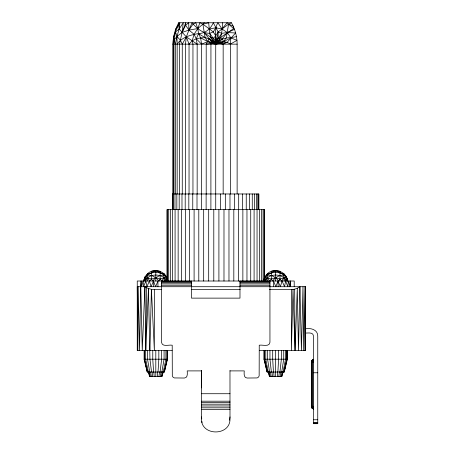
<?xml version="1.0" encoding="UTF-8"?>
<svg xmlns="http://www.w3.org/2000/svg" width="455" height="455" viewBox="0 0 455 455"><rect width="100%" height="100%" fill="white"/><g stroke="black" fill="none" stroke-linecap="round" stroke-linejoin="round"><path stroke-width="0.68" d="M201.474 387.899L201.474 370.518L201.463 419.317C201.537 436.129 229.917 436.129 229.997 419.317L229.98 370.518M140.822 281.008L139.548 350.634L138.166 286.713L137.837 350.634L137.251 286.713L305.618 286.713L305.134 350.634L304.941 286.713L303.707 350.634L302.979 286.713L301.438 350.634L299.913 286.713C297.405 288.459 294.43 289.579 291.348 289.568L269.349 289.568M146.629 287.714L148.472 288.515L145.816 350.634L146.629 287.714L144.912 286.713L142.267 350.634L140.817 286.713L141.403 281.008L141.533 286.713L143.115 281.008L143.621 286.713L145.833 281.008L146.897 286.713L149.382 281.008L151.1 286.713L153.511 281.008L155.604 286.713L157.942 281.008L157.942 286.713M299.913 286.713L298.486 350.634L297.297 288.271L295.045 350.634L293.014 289.471L291.348 350.634L291.348 289.568M149.945 350.634L151.396 289.306L148.472 288.515L149.951 359.194L151.521 372.036M153.307 286.713L153.511 281.008M206.206 193.972L206.206 44.152L211.586 43.498L215.727 44.152L217.666 43.35C221.773 37.185 222.25 29.928 222.563 22.75M173.196 193.972L173.196 44.152L173.577 36.718L175.505 29.512L178.656 22.75L231.396 22.75C235.11 29.239 237.106 36.673 237.129 44.152L237.129 193.972M177.166 193.972L177.166 44.152C181.744 37.122 190.759 34.938 198.562 33.551C205.341 33.516 210.773 28.802 213.304 22.75L218.155 31.964L221.801 33.312L227.312 32.567L235.644 32.97L227.113 42.349L215.727 44.152L214.857 43.566C216.989 36.781 213.702 29.012 217.951 22.75L221.994 29.018L227.312 32.567L230.861 37.884L236.964 40.358L230.367 44.152C226.761 41.502 221.454 40.58 217.666 43.35C211.569 44.141 205.859 40.558 200.592 37.884L198.562 33.551L197.754 28.58L195.809 22.75L193.074 24.081L188.927 30.087L186.34 36.906L182.262 44.152L182.262 193.972M277.868 372.036L278.608 359.194L278.608 350.634M158.016 372.036L158.829 359.194L158.829 350.634M157.413 376.603L157.737 371.906M277.266 376.603L277.59 371.906M172.923 193.972L172.923 44.152C172.775 36.474 176.261 29.336 179.822 22.75L179.19 29.018L176.944 36.44L175.329 44.152L175.329 193.972M279.939 372.036L281.361 359.194L281.361 350.634M160.08 372.036L161.65 359.194L161.65 350.634M158.909 376.603L159.54 371.906M278.761 376.603L279.393 371.906M229.513 420.255L229.997 416.905M147.227 281.008L147.716 273.557C154.541 267.011 166.866 271.834 167.929 281.008M267.079 281.008L267.568 273.557C274.393 267.011 286.718 271.834 287.782 281.008M281.708 372.036L283.727 359.194L283.727 350.634M161.855 372.036L164.073 359.194L164.073 350.634M173.196 44.152L175.556 31.964L175.505 29.512L178.701 24.36L178.656 22.75M160.2 376.603L161.087 371.906M280.052 376.603L280.94 371.906M283.067 372.036L285.541 359.194L285.541 350.634M313.467 359.211L311.92 360.417L311.328 362.066L311.328 406.298L311.92 407.947L313.467 409.153M163.214 372.036L165.933 359.194L165.933 350.634M283.926 372.036L286.678 359.194L286.678 350.634M144.104 350.634L144.104 359.194L147.244 372.036L164.363 372.036L167.065 359.871M263.957 350.634L263.957 359.194L267.096 372.036L284.216 372.036L287.071 359.194L287.071 350.634M161.184 376.603L162.276 371.906M281.036 376.603L282.128 371.906M143.672 281.008L144.997 276.816L147.716 273.557L155.803 272.295L163.891 273.557L167.457 279.006L167.827 281.008C166.615 275.309 160.581 272.915 155.803 270.81L151.481 271.282L151.481 279.086L152.664 281.008L155.803 277.613L160.126 275.457L163.891 275.065M263.525 281.008L264.85 276.816L267.568 273.557L275.656 272.295L283.744 273.557L287.31 279.006L287.679 281.008C286.468 275.309 280.439 272.915 275.656 270.81L271.334 271.282L271.334 279.086L272.517 281.008L275.656 277.613L279.979 275.457L283.744 275.065M164.073 372.036L167.104 359.194L167.104 350.634M284.085 371.36L286.798 359.871M164.363 372.036L167.503 359.194L167.503 350.634M284.216 372.036L287.355 359.194L287.355 350.634M161.804 376.603L163.021 371.906M281.662 376.603L282.873 371.906M163.277 371.906L162.02 376.603L149.587 376.603L148.324 371.906M283.129 371.906L281.873 376.603L269.44 376.603L268.183 371.906M313.467 409.056L311.92 407.947L311.709 406.298L311.709 362.066L311.92 360.417L313.467 359.308M313.467 406.298L311.328 406.298L311.92 407.947L313.467 408.317L311.92 406.98L311.92 361.384L313.467 360.047L311.92 360.417L311.328 362.066L313.467 362.066M290.637 281.008L290.637 286.713L290.051 281.008L289.92 286.713L288.345 281.008L287.839 286.713L285.621 281.008L284.557 286.713L282.077 281.008L280.36 286.713L277.948 281.008L275.855 286.713L273.518 281.008L273.518 286.713M311.709 406.298L311.476 407.077M189.041 193.972L189.041 44.152L192.192 40.768L194.097 34.273L197.754 28.58L202.873 24.149L208.697 22.75L209.658 33.312L210.819 37.395L209.169 38.982L206.206 44.152M231.396 22.75L228.586 24.149L221.994 29.018L215.727 27.772L213.304 31.964L209.658 33.312C202.356 33.363 196.492 28.034 192.055 22.75L188.927 30.087L182.136 32.396L176.944 36.44L173.946 40.04L173.998 193.972M147.716 275.065L151.481 272.733L155.803 270.81L160.126 271.282L160.126 279.086L158.943 281.008L155.803 277.613L151.481 275.457L147.716 275.065L144.144 279.006L143.78 281.008L144.997 277.743L147.716 273.557M267.568 275.065L271.334 272.733L275.656 270.81L279.979 271.282L279.979 279.086L278.796 281.008L275.656 277.613L271.334 275.457L267.568 275.065L263.997 279.006L263.633 281.008L264.85 277.743L267.568 273.557M215.727 209.664L215.727 44.152L220.635 37.395L233.699 28.58L233.091 25.998L228.586 24.149L227.068 22.75L221.994 29.018L218.155 31.964L215.727 35.803L213.327 38.351L214.925 42.213L216.313 43.276C221.414 36.923 229.502 38.283 236.469 36.633M230.367 193.972L230.367 44.152L230.861 37.884L223.672 41.57L217.666 43.35L219.873 43.498L223.672 41.57L226.323 37.663L228.586 24.149L234.513 29.41L227.312 32.567L219.469 42.247L218.696 41.183M221.801 33.312L216.341 41.064L214.925 42.213C209.59 38.976 203.578 37.378 198.562 33.551L196.27 38.811L197.157 44.152L197.157 193.972M151.481 279.086L149.74 281.008L147.716 277.834L144.997 277.743L144.087 281.008C150.059 273.04 161.548 273.04 167.514 281.008L166.61 277.743L163.891 277.834L160.126 279.086L155.803 277.613L151.481 279.086L147.716 277.834L145.299 281.008L144.997 276.816M271.334 279.086L269.593 281.008L267.568 277.834L264.85 277.743L263.94 281.008C269.912 273.04 281.4 273.04 287.372 281.008L286.462 277.743L283.744 277.834L279.979 279.086L275.656 277.613L271.334 279.086L267.568 277.834L265.151 281.008L264.85 276.816M313.467 361.327L312.767 362.066L312.767 406.298L313.467 407.725L311.476 406.821L311.425 406.298L311.476 361.287M204.198 22.75L202.873 24.149L205.137 37.663L207.787 41.57L211.586 43.498L213.787 43.35L215.727 44.152M211.586 43.498L210.938 44.152L210.898 209.664M311.92 406.98L312.767 406.298L313.467 407.037M311.92 360.417L313.467 359.592M311.92 361.384L313.467 360.639L312.767 362.066L311.92 361.384L311.476 361.543L311.709 362.066M219.873 43.498L223.16 44.152L227.113 42.349M205.137 37.663L200.592 37.884L196.27 38.811L192.192 40.768L186.34 36.906L179.19 29.018L178.701 24.36M179.486 193.972L179.486 44.152L182.136 32.396L185.714 22.75L185.594 25.218L188.927 30.087L197.754 28.58L199.881 22.75L202.873 24.149L209.459 29.018L215.727 27.772M172.923 44.152L237.129 44.152M161.508 281.201L191.475 281.201M239.984 281.201L269.946 281.201M161.508 281.77L191.475 281.77M239.984 281.77L269.946 281.77M161.508 282.68L191.475 282.68M239.984 282.68L269.946 282.68M161.508 283.857L191.475 283.857M239.984 283.857L269.946 283.857M161.508 285.234L191.475 285.234M239.984 285.234L269.946 285.234M154.376 289.568L154.376 350.634L151.396 289.306L161.474 289.568M191.282 289.568L240.251 289.568M305.618 328.806C310.685 327.702 317.806 329.727 317.749 335.938L317.749 423.69L313.467 423.69L313.467 335.938C313.256 332.042 308.126 333.066 305.618 333.083M172.115 350.634L137.251 350.634L137.251 281.008L294.203 281.008L294.203 286.713M259.413 350.634L305.618 350.634L305.618 286.713M144.104 359.194L167.503 359.194M263.957 359.194L287.355 359.194M201.463 370.899L187.193 370.899C187.375 373.288 187.921 377.9 184.338 378.031L174.328 377.934L173.048 377.195L172.308 375.915L172.212 345.214C169.152 344.515 162.145 347.347 161.508 342.359L161.508 281.008M229.997 370.899L244.267 370.899C244.085 373.288 243.539 377.9 247.116 378.031L257.132 377.934L258.412 377.195L259.151 375.915L259.248 345.214C262.308 344.515 269.309 347.347 269.946 342.359L269.946 281.008M313.467 372.77L317.749 372.77M201.463 393.723L229.997 393.723M201.463 401.191L229.997 401.191M201.463 402.55L229.997 402.55M201.463 404.182L229.997 404.182M201.463 405.979L229.997 405.979M201.463 407.816L229.997 407.816M201.463 409.568L229.997 409.568M313.467 419.755L317.749 419.755M313.467 422.433L317.749 422.433M313.467 423.116L317.749 423.116M313.467 423.542L317.749 423.542M209.459 29.018L213.304 31.964L215.727 35.803L216.341 41.064L218.155 31.964L218.133 38.351L216.313 43.276L216.341 41.064L215.727 39.955L213.327 38.351L210.819 37.395L204.147 32.567L211.99 42.247L213.787 43.35M223.672 41.57L222.285 38.982L220.635 37.395L218.133 38.351L216.535 42.213L214.925 42.213L210.819 37.395L212.764 41.183L214.857 43.566L211.99 42.247L207.787 41.57L201.593 44.152L201.593 193.972M311.92 407.947L313.467 408.766M197.157 44.152L192.192 40.768L192.954 44.152L192.954 193.972M209.169 38.982L214.857 43.566M200.592 37.884L201.593 44.152L196.27 38.811L194.097 34.273L188.927 30.087L188.671 22.75L185.594 25.218L182.136 32.396L183.228 22.75L179.19 29.018L175.556 31.964L176.944 36.44L180.362 40.165L182.262 44.152M279.979 279.086L281.719 281.008L283.744 277.834L283.744 273.557M160.126 279.086L161.866 281.008L163.891 277.834L163.891 273.557M209.658 33.312L213.327 38.351M189.041 44.152L186.34 36.906L185.464 44.152L185.464 193.972M175.329 44.152L173.946 40.04L173.577 36.718M268.433 371.906L269.65 376.603M148.58 371.906L149.797 376.603M269.184 371.906L270.27 376.603M149.325 371.906L150.417 376.603M267.096 372.036L264.241 359.194L264.241 350.634M147.244 372.036L144.389 359.194L144.389 350.634M147.096 370.012L147.534 372.036L144.502 359.194L144.502 350.634M148.387 372.036L145.668 359.194L145.668 350.634M268.24 372.036L265.771 359.194L265.771 350.634M270.372 371.906L271.26 376.603M150.514 371.906L151.407 376.603M149.746 372.036L147.528 359.194L147.528 350.634M269.605 372.036L267.586 359.194L267.586 350.634M284.233 281.008L283.744 277.834L286.161 281.008L286.462 276.816M164.38 281.008L163.891 277.834L166.302 281.008L166.61 276.816M201.463 416.905L201.753 418.913M271.919 371.906L272.545 376.603M152.067 371.906L152.692 376.603M271.373 372.036L269.946 359.194L269.946 350.634M273.722 371.906L274.046 376.603M153.87 371.906L154.194 376.603M153.585 372.036L152.772 359.194L152.772 350.634M273.438 372.036L272.699 359.194L272.699 350.634M277.948 281.008L278.147 286.713M176.944 36.44L177.166 44.152M144.912 286.713L145.816 350.634M294.675 289.175L295.045 350.634M286.957 350.634L286.957 359.194M275.656 270.304L275.656 281.008M275.656 350.634L275.656 376.603M264.628 350.634L264.628 359.194L267.386 372.036L264.355 359.194L264.355 350.634M264.56 278.887L264.56 209.664L166.9 209.664L166.962 278.887M264.491 209.664L264.491 277.476M264.088 209.664L264.088 280.297M263.087 209.664L263.087 281.008M261.568 209.664L261.568 281.008M259.549 209.664L259.549 281.008M258.889 209.664L258.889 193.972L172.564 193.972L172.564 209.664M258.616 193.972L258.616 209.664M257.809 193.972L257.809 209.664M257.047 209.664L257.047 281.008M256.466 193.972L256.466 209.664M254.618 193.972L254.618 209.664M254.095 209.664L254.095 281.008M252.275 193.972L252.275 209.664M250.722 209.664L250.722 281.008M249.476 193.972L249.476 209.664M246.963 209.664L246.963 281.008M246.246 193.972L246.246 209.664M242.862 209.664L242.862 281.008M242.64 193.972L242.64 209.664M239.984 281.008L239.984 298.127L191.475 298.127L191.475 281.008M238.693 193.972L238.693 209.664M238.465 209.664L238.465 281.008M234.456 193.972L234.456 209.664M233.819 209.664L233.819 281.008M229.985 193.972L229.985 209.664M228.973 209.664L228.973 281.008M225.333 193.972L225.333 209.664M223.985 209.664L223.985 281.008M223.16 44.152L223.16 193.972M220.561 193.972L220.561 209.664M218.906 209.664L218.906 281.008M213.793 209.664L213.793 281.008M208.697 209.664L208.697 281.008M206.126 193.972L206.126 209.664M203.681 209.664L203.681 281.008M201.946 421.461L201.946 422.667M201.474 193.972L201.474 209.664M198.795 209.664L198.795 281.008M197.004 193.972L197.004 209.664M194.097 209.664L194.097 281.008M192.766 193.972L192.766 209.664M189.638 209.664L189.638 281.008M188.819 193.972L188.819 209.664M185.458 209.664L185.458 281.008M185.208 193.972L185.208 209.664M181.983 193.972L181.983 209.664M181.613 209.664L181.613 281.008M179.185 193.972L179.185 209.664M178.144 209.664L178.144 281.008M176.841 193.972L176.841 209.664M175.084 209.664L175.084 281.008M174.987 193.972L174.987 209.664M173.651 193.972L173.651 209.664M172.837 193.972L172.837 209.664M172.473 209.664L172.473 281.008M170.329 209.664L170.329 281.008M168.691 209.664L168.691 281.008M167.565 209.664L167.565 280.297M167.218 350.634L167.218 359.194M155.803 270.304L155.803 281.008M155.803 350.634L155.803 376.603"/></g></svg>
